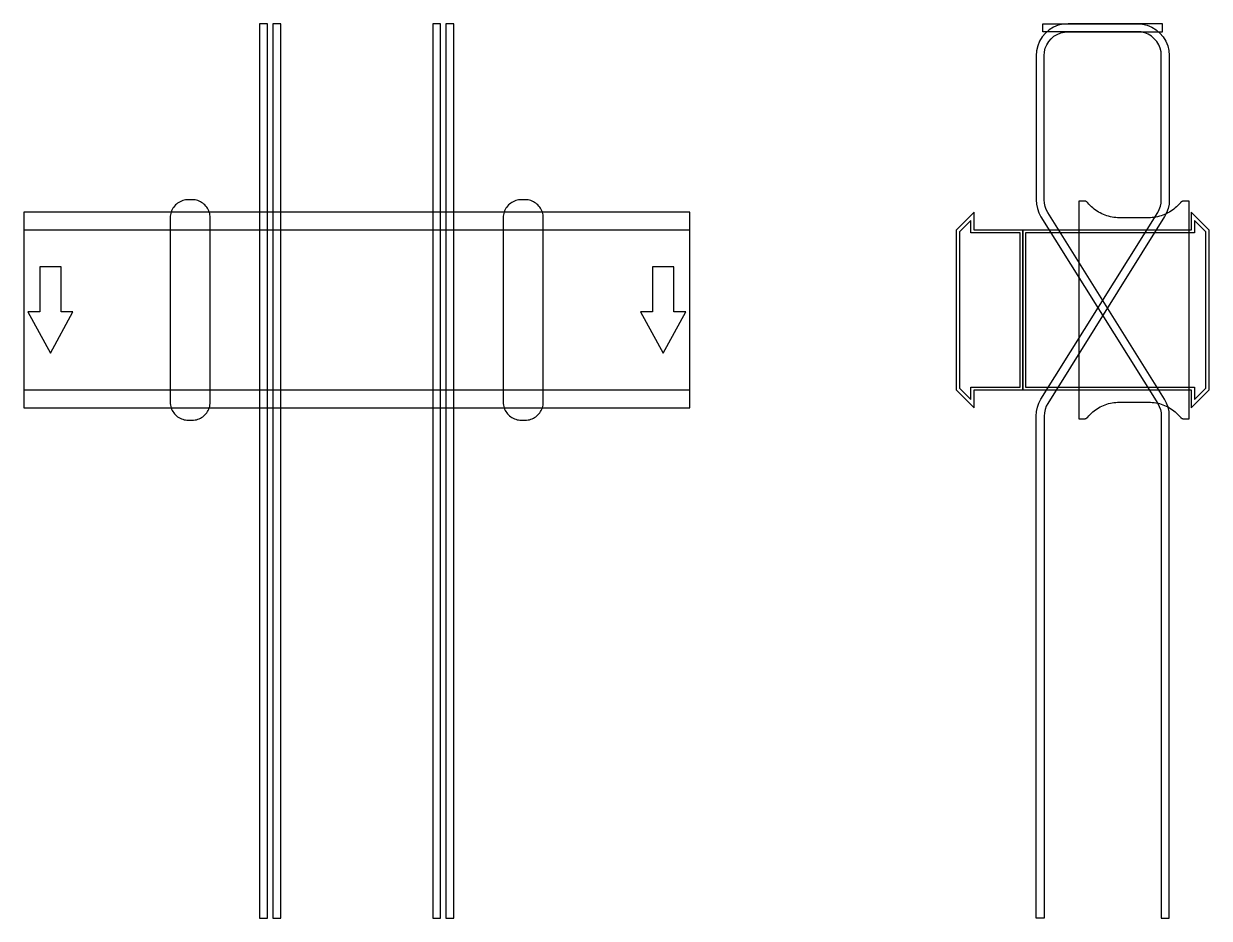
# Model space of a CAD drawing. Extents: x 0 to 890, y -457 to 215.
import ezdxf

# ---------------------------------------------------------------- set-up
doc = ezdxf.new("R2010")
doc.units = 0
doc.layers.add('Halfen', color=7, linetype='CONTINUOUS')

msp = doc.modelspace()

# ---------------------------------------------------------------- linework, layer by layer
at = {"layer": 'Halfen', "color": 7}
for points in [[(183, -456.927), (183, 214.971), (177, 214.971), (177, -456.927)], [(193, -456.927), (193, 214.971), (187, 214.971), (187, -456.927)], [(313, -456.927), (313, 214.971), (307, 214.971), (307, -456.927)], [(323, -456.927), (323, 214.971), (317, 214.971), (317, -456.927)], [(760, -456.898), (760, -79.686), (760.234, -76.346), (760.93, -73.071), (762.075, -69.925), (763.647, -66.968), (851.265, 73.25), (852.444, 75.467), (853.303, 77.827), (853.825, 80.283), (854, 82.788), (854, 191), (853.778, 193.816), (853.119, 196.562), (852.038, 199.172), (850.562, 201.58), (848.728, 203.728), (846.58, 205.562), (844.172, 207.038), (841.562, 208.119), (838.816, 208.778), (836, 209), (765, 209), (765, 215), (836, 215), (839.754, 214.705), (843.416, 213.825), (846.896, 212.384), (850.107, 210.416), (852.971, 207.971), (855.416, 205.107), (857.384, 201.896), (858.825, 198.416), (859.705, 194.754), (860, 191), (860, 82.788), (859.766, 79.448), (859.07, 76.173), (857.925, 73.027), (856.353, 70.07), (768.735, -70.148), (767.556, -72.365), (766.697, -74.725), (766.175, -77.181), (766, -79.686), (766, -456.898)], [(860, -456.927), (860, -79.715), (859.766, -76.375), (859.07, -73.1), (857.925, -69.953), (856.353, -66.997), (768.735, 73.221), (767.556, 75.438), (766.697, 77.798), (766.175, 80.255), (766, 82.76), (766, 190.971), (766.222, 193.787), (766.881, 196.534), (767.962, 199.143), (769.438, 201.551), (771.272, 203.699), (773.42, 205.534), (775.828, 207.009), (778.438, 208.09), (781.184, 208.75), (784, 208.971), (855, 208.971), (855, 214.971), (784, 214.971), (780.246, 214.676), (776.584, 213.797), (773.104, 212.355), (769.893, 210.388), (767.029, 207.942), (764.584, 205.078), (762.616, 201.867), (761.175, 198.388), (760.295, 194.726), (760, 190.971), (760, 82.76), (760.234, 79.419), (760.93, 76.144), (762.075, 72.998), (763.647, 70.042), (851.265, -70.177), (852.444, -72.394), (853.303, -74.754), (853.825, -77.21), (854, -79.715), (854, -456.927)], [(140, -69.3), (140, -56.8), (140, 69.3), (139.958, 70.359), (139.834, 71.412), (139.627, 72.452), (139.339, 73.472), (138.972, 74.466), (138.529, 75.429), (138.011, 76.354), (137.422, 77.235), (136.765, 78.068), (136.046, 78.846), (135.268, 79.565), (134.435, 80.222), (133.554, 80.811), (132.629, 81.329), (131.666, 81.772), (130.672, 82.139), (129.652, 82.427), (128.612, 82.634), (127.559, 82.758), (126.5, 82.8), (123.5, 82.8), (122.441, 82.758), (121.388, 82.634), (120.348, 82.427), (119.328, 82.139), (118.334, 81.772), (117.371, 81.329), (116.446, 80.811), (115.565, 80.222), (114.732, 79.565), (113.954, 78.846), (113.235, 78.068), (112.578, 77.235), (111.989, 76.354), (111.471, 75.429), (111.028, 74.466), (110.661, 73.472), (110.373, 72.452), (110.166, 71.412), (110.042, 70.359), (110, 69.3), (110, -56.8), (110, -69.3), (110.042, -70.359), (110.166, -71.412), (110.373, -72.452), (110.661, -73.472), (111.028, -74.466), (111.471, -75.429), (111.989, -76.354), (112.578, -77.235), (113.235, -78.068), (113.954, -78.846), (114.732, -79.565), (115.565, -80.222), (116.446, -80.811), (117.371, -81.329), (118.334, -81.772), (119.328, -82.139), (120.348, -82.427), (121.388, -82.634), (122.441, -82.758), (123.5, -82.8), (126.5, -82.8), (127.559, -82.758), (128.612, -82.634), (129.652, -82.427), (130.672, -82.139), (131.666, -81.772), (132.629, -81.329), (133.554, -80.811), (134.435, -80.222), (135.268, -79.565), (136.046, -78.846), (136.765, -78.068), (137.422, -77.235), (138.011, -76.354), (138.529, -75.429), (138.972, -74.466), (139.339, -73.472), (139.627, -72.452), (139.834, -71.412), (139.958, -70.359), (140, -69.3)], [(390, -69.3), (390, -56.8), (390, 69.3), (389.958, 70.359), (389.834, 71.412), (389.627, 72.452), (389.339, 73.472), (388.972, 74.466), (388.529, 75.429), (388.011, 76.354), (387.422, 77.235), (386.765, 78.068), (386.046, 78.846), (385.268, 79.565), (384.435, 80.222), (383.554, 80.811), (382.629, 81.329), (381.666, 81.772), (380.672, 82.139), (379.652, 82.427), (378.612, 82.634), (377.559, 82.758), (376.5, 82.8), (373.5, 82.8), (372.441, 82.758), (371.388, 82.634), (370.348, 82.427), (369.328, 82.139), (368.334, 81.772), (367.371, 81.329), (366.446, 80.811), (365.565, 80.222), (364.732, 79.565), (363.954, 78.846), (363.235, 78.068), (362.578, 77.235), (361.989, 76.354), (361.471, 75.429), (361.028, 74.466), (360.661, 73.472), (360.373, 72.452), (360.166, 71.412), (360.042, 70.359), (360, 69.3), (360, -56.8), (360, -69.3), (360.042, -70.359), (360.166, -71.412), (360.373, -72.452), (360.661, -73.472), (361.028, -74.466), (361.471, -75.429), (361.989, -76.354), (362.578, -77.235), (363.235, -78.068), (363.954, -78.846), (364.732, -79.565), (365.565, -80.222), (366.446, -80.811), (367.371, -81.329), (368.334, -81.772), (369.328, -82.139), (370.348, -82.427), (371.388, -82.634), (372.441, -82.758), (373.5, -82.8), (376.5, -82.8), (377.559, -82.758), (378.612, -82.634), (379.652, -82.427), (380.672, -82.139), (381.666, -81.772), (382.629, -81.329), (383.554, -80.811), (384.435, -80.222), (385.268, -79.565), (386.046, -78.846), (386.765, -78.068), (387.422, -77.235), (388.011, -76.354), (388.529, -75.429), (388.972, -74.466), (389.339, -73.472), (389.627, -72.452), (389.834, -71.412), (389.958, -70.359), (390, -69.3)], [(875, -81.8), (875, 81.8), (871, 81.8), (870.846, 81.797), (870.691, 81.786), (870.538, 81.769), (870.385, 81.746), (870.234, 81.715), (870.084, 81.678), (869.936, 81.634), (869.789, 81.584), (869.646, 81.527), (869.505, 81.464), (869.366, 81.395), (869.231, 81.32), (869.1, 81.239), (868.972, 81.153), (868.848, 81.06), (868.728, 80.963), (868.613, 80.86), (868.502, 80.752), (868.397, 80.639), (868.296, 80.522), (867.41, 79.491), (866.479, 78.5), (865.505, 77.551), (864.491, 76.646), (863.437, 75.787), (862.347, 74.975), (861.222, 74.211), (860.064, 73.499), (858.876, 72.838), (857.66, 72.23), (856.418, 71.676), (855.153, 71.178), (853.867, 70.736), (852.563, 70.351), (851.243, 70.024), (849.911, 69.756), (848.567, 69.547), (847.216, 69.397), (845.859, 69.307), (844.5, 69.277), (822.5, 69.277), (821.141, 69.307), (819.784, 69.397), (818.433, 69.547), (817.089, 69.756), (815.757, 70.024), (814.437, 70.351), (813.133, 70.736), (811.847, 71.178), (810.582, 71.676), (809.34, 72.23), (808.124, 72.838), (806.936, 73.499), (805.778, 74.211), (804.653, 74.975), (803.563, 75.787), (802.509, 76.646), (801.495, 77.551), (800.521, 78.5), (799.59, 79.491), (798.704, 80.522), (798.603, 80.639), (798.498, 80.752), (798.387, 80.86), (798.272, 80.963), (798.152, 81.06), (798.028, 81.153), (797.9, 81.239), (797.769, 81.32), (797.634, 81.395), (797.495, 81.464), (797.354, 81.527), (797.211, 81.584), (797.064, 81.634), (796.916, 81.678), (796.766, 81.715), (796.615, 81.746), (796.462, 81.769), (796.309, 81.786), (796.154, 81.797), (796, 81.8), (792, 81.8), (792, -81.8), (796, -81.8), (796.154, -81.797), (796.309, -81.786), (796.462, -81.769), (796.615, -81.746), (796.766, -81.715), (796.916, -81.678), (797.064, -81.634), (797.211, -81.584), (797.354, -81.527), (797.495, -81.464), (797.634, -81.395), (797.769, -81.32), (797.9, -81.239), (798.028, -81.153), (798.152, -81.06), (798.272, -80.963), (798.387, -80.86), (798.498, -80.752), (798.603, -80.639), (798.704, -80.522), (799.59, -79.491), (800.521, -78.5), (801.495, -77.551), (802.509, -76.646), (803.563, -75.787), (804.653, -74.975), (805.778, -74.211), (806.936, -73.499), (808.124, -72.838), (809.34, -72.23), (810.582, -71.676), (811.847, -71.178), (813.133, -70.736), (814.437, -70.351), (815.757, -70.024), (817.089, -69.756), (818.433, -69.547), (819.784, -69.397), (821.141, -69.307), (822.5, -69.277), (844.5, -69.277), (845.859, -69.307), (847.216, -69.397), (848.567, -69.547), (849.911, -69.756), (851.243, -70.024), (852.563, -70.351), (853.867, -70.736), (855.153, -71.178), (856.418, -71.676), (857.66, -72.23), (858.876, -72.838), (860.064, -73.499), (861.222, -74.211), (862.347, -74.975), (863.437, -75.787), (864.491, -76.646), (865.505, -77.551), (866.479, -78.5), (867.41, -79.491), (868.296, -80.522), (868.397, -80.639), (868.502, -80.752), (868.613, -80.86), (868.728, -80.963), (868.848, -81.06), (868.972, -81.153), (869.1, -81.239), (869.231, -81.32), (869.366, -81.395), (869.505, -81.464), (869.646, -81.527), (869.789, -81.584), (869.936, -81.634), (870.084, -81.678), (870.234, -81.715), (870.385, -81.746), (870.538, -81.769), (870.691, -81.786), (870.846, -81.797), (871, -81.8)], [(0, -73.5), (500, -73.5), (500, 73.5), (0, 73.5)], [(750, -60), (750, 60), (713.5, 60), (713.5, 73.5), (700, 60), (700, -60), (713.5, -73.5), (713.5, -60)], [(890, -60), (890, 60), (876.5, 73.5), (876.5, 60), (750, 60), (750, -60), (876.5, -60), (876.5, -73.5)], [(748, -58), (748, 58), (711, 58), (711, 67.25), (702.5, 58.75), (702.5, -58.75), (711, -67.25), (711, -58)], [(887.5, -58.75), (887.5, 58.75), (879, 67.25), (879, 58), (752, 58), (752, -58), (879, -58), (879, -67.25)], [(0, -60), (500, -60), (500, 60), (0, 60)], [(20, -32.5), (37, -1.5), (28, -1.5), (28, 32.5), (12, 32.5), (12, -1.5), (3, -1.5)], [(480, -32.5), (497, -1.5), (488, -1.5), (488, 32.5), (472, 32.5), (472, -1.5), (463, -1.5)]]:
    msp.add_lwpolyline(points, close=True, dxfattribs=at)

doc.saveas('drawing.dxf')
